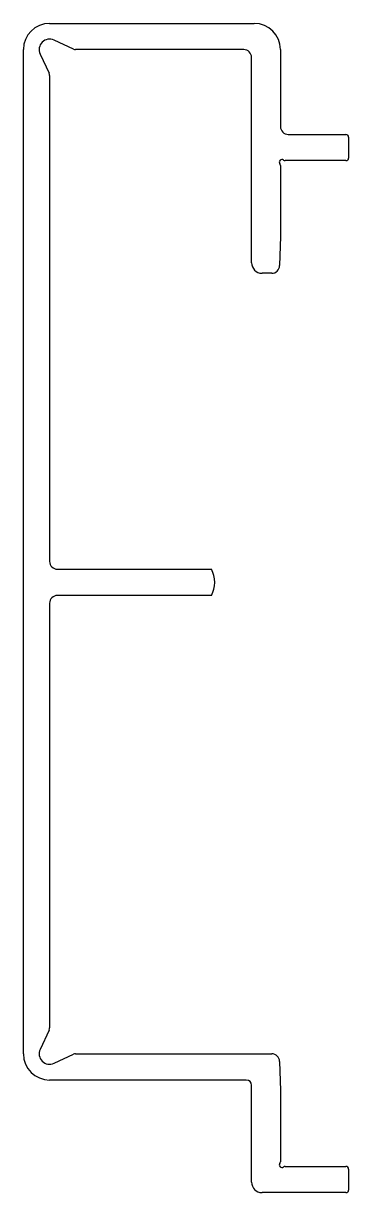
# Model space of a CAD drawing. Extents: x 1787 to 1849, y 1288 to 1511.
import ezdxf

# ---------------------------------------------------------------- set-up
doc = ezdxf.new("R2010")
doc.units = 0
doc.layers.get('0').update_dxf_attribs({"linetype": 'CONTINUOUS'})

msp = doc.modelspace()

# ---------------------------------------------------------------- linework, layer by layer
for p, q in [((1791.96, 1510.92), (1830.96, 1510.92)), ((1796.49, 1506.02), (1792.8, 1507.74)), ((1786.96, 1314.22), (1786.96, 1505.92)), ((1790.14, 1505.08), (1791.86, 1501.39)), ((1828.96, 1505.92), (1796.91, 1505.92)), ((1830.46, 1465.22), (1830.46, 1504.42)), ((1835.96, 1505.92), (1835.96, 1491.22)), ((1791.96, 1500.97), (1791.96, 1408.22)), ((1837.46, 1489.72), (1848.46, 1489.72)), ((1848.96, 1489.22), (1848.96, 1485.22)), ((1848.46, 1484.72), (1836.86, 1484.72)), ((1835.96, 1483.82), (1835.96, 1470.22)), ((1835.96, 1470.22), (1835.8, 1464.68)), ((1834.3, 1463.22), (1832.46, 1463.22)), ((1793.46, 1406.72), (1822.79, 1406.72)), ((1822.79, 1401.72), (1793.46, 1401.72)), ((1791.96, 1400.22), (1791.96, 1319.18)), ((1791.86, 1318.76), (1790.14, 1315.07)), ((1792.8, 1312.41), (1796.49, 1314.13)), ((1796.91, 1314.22), (1834.3, 1314.22)), ((1835.8, 1312.77), (1835.96, 1307.22)), ((1829.46, 1309.22), (1791.96, 1309.22)), ((1830.46, 1289.72), (1830.46, 1308.22)), ((1835.96, 1307.22), (1835.96, 1293.63)), ((1836.86, 1292.72), (1848.46, 1292.72)), ((1848.96, 1292.22), (1848.96, 1288.22)), ((1848.46, 1287.72), (1832.46, 1287.72))]:
    msp.add_line(p, q)
for centre, radius, start, end in [((1791.96, 1505.92), 5, 90, 180), ((1830.96, 1505.92), 5, 0, 90), ((1791.96, 1505.92), 2, 65, 205), ((1796.91, 1506.92), 1, 245, 270), ((1828.96, 1504.42), 1.5, 0, 90), ((1790.96, 1500.97), 1, 0, 25), ((1837.46, 1491.22), 1.5, 180, 270), ((1848.46, 1489.22), 0.5, 0, 90), ((1836.24, 1484.44), 0.5, 51.6143, 218.571), ((1836.86, 1485.22), 0.5, 231.6143, 270), ((1848.46, 1485.22), 0.5, 270, 0), ((1835.46, 1483.82), 0.5, 0, 38.571), ((1832.46, 1465.22), 2, 180, 270), ((1834.3, 1464.72), 1.5, 270, 358.3634), ((1793.46, 1408.22), 1.5, 180, 270), ((1818.46, 1404.22), 5, 330, 30), ((1793.46, 1400.22), 1.5, 90, 180), ((1790.96, 1319.18), 1, 335, 360), ((1791.96, 1314.22), 2, 155, 295), ((1791.96, 1314.22), 5, 180, 270), ((1796.91, 1313.22), 1, 90, 115), ((1834.3, 1312.72), 1.5, 1.6366, 90), ((1829.46, 1308.22), 1, 0.0001, 90), ((1836.24, 1293.01), 0.5, 141.5216, 308.4784), ((1835.46, 1293.63), 0.5, 321.5216, 360), ((1836.86, 1292.22), 0.5, 90, 128.4784), ((1848.46, 1292.22), 0.5, 0, 90), ((1832.46, 1289.72), 2, 180, 270), ((1848.46, 1288.22), 0.5, 270, 0)]:
    msp.add_arc(centre, radius, start, end)

doc.saveas('drawing.dxf')
